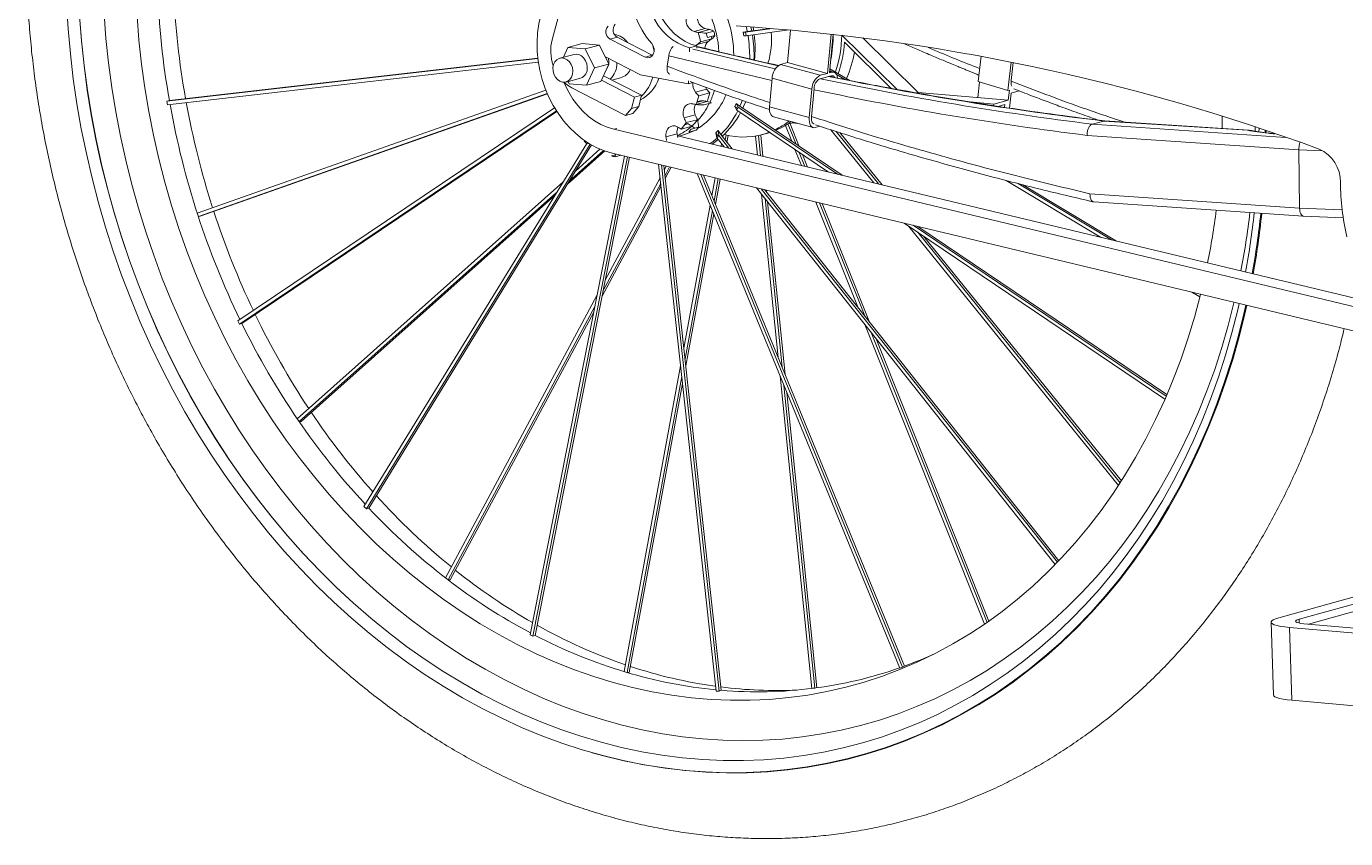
# Model space of a CAD drawing. Header units: millimetres. Extents: x -649 to 787, y -344 to 771.
# Drawn here: x -636 to -101, y -268 to 62 of the extents above; entities that cross this region are included whole.
import ezdxf

# ---------------------------------------------------------------- set-up
doc = ezdxf.new("R2010")
doc.units = ezdxf.units.MM

msp = doc.modelspace()

# ---------------------------------------------------------------- linework, layer by layer
at = {"color": 7, "linetype": 'Continuous', "lineweight": 15}
for p, q in [((-423.05, 56.65), (-420.63, 65.7)), ((-357.37, 60.07), (-360.41, 59.27)), ((-343.81, 59.92), (-345.45, 59.71)), ((-344.53, 59.71), (-333.75, 61.21)), ((-344.27, 58.23), (-327, 60.65)), ((-334.25, 61.25), (-343.81, 59.92)), ((-342.36, 61.85), (-342.02, 60.17)), ((-327.44, 47.34), (-326.21, 60.58)), ((-311.3, 42.98), (-309.81, 58.95)), ((-416.6, 53.54), (-410.77, 55.09)), ((-409.57, 52.93), (-403.74, 54.48)), ((-385.26, 49.6), (-399.5, 56.91)), ((-382.35, 50.37), (-396.58, 57.68)), ((-364.29, 54.17), (-367.2, 53.39)), ((-364.15, 54.73), (-364.63, 54.25)), ((-364.29, 54.17), (-364.32, 53.19)), ((-359.63, 55.92), (-364.15, 54.73)), ((-344.29, 58.35), (-345.19, 58.23)), ((-308.96, 58.86), (-310.42, 43.21)), ((-305.39, 58.45), (-283.09, 36.51)), ((-285.33, 36.91), (-304.35, 55.62)), ((-296.96, 57.44), (-274.41, 35.25)), ((-428.82, 49.02), (-579.41, 31.71)), ((-578.4, 31.96), (-428.83, 49.15)), ((-414.11, 50.68), (-419.94, 49.14)), ((-416.6, 53.54), (-418.44, 49.53)), ((-409.57, 52.93), (-416.6, 53.54)), ((-405.8, 45.24), (-409.57, 52.93)), ((-387.18, 42.36), (-401.37, 49.64)), ((-382.35, 50.37), (-385.26, 49.6)), ((-382.23, 50.32), (-382.35, 50.37)), ((-367.2, 53.39), (-367.26, 51.75)), ((-248.92, 49.93), (-250.08, 39.63)), ((-428.62, 47.54), (-579.15, 30.24)), ((-409.07, 38.15), (-405.8, 45.24)), ((-405.8, 45.24), (-399.97, 46.78)), ((-330.36, 46.57), (-327.44, 47.34)), ((-330.36, 46.57), (-314.21, 42.2)), ((-327.44, 47.34), (-311.3, 42.98)), ((-314.21, 42.2), (-311.3, 42.98)), ((-310.42, 43.21), (-309.55, 43.44)), ((-308.69, 43.45), (-310.36, 43.9)), ((-310.33, 44.17), (-309.49, 43.66)), ((-302.49, 40.22), (-310.26, 44.89)), ((-236.7, 47.56), (-238, 36.03)), ((-235.87, 47.39), (-236.7, 40.09)), ((-417.38, 39.47), (-411.55, 41.01)), ((-416.55, 39.69), (-416.1, 38.76)), ((-416.1, 38.76), (-409.07, 38.15)), ((-409.07, 38.15), (-403.24, 39.69)), ((-403.01, 40.2), (-389.6, 33.32)), ((-402.16, 42.03), (-386.68, 34.09)), ((-398.73, 40.27), (-395.23, 41.2)), ((-367.7, 38.75), (-387.18, 42.36)), ((-367.66, 39.95), (-367.7, 38.75)), ((-365.86, 39.23), (-367.7, 38.75)), ((-334.8, 29.42), (-333.72, 40.98)), ((-333.72, 40.98), (-317.57, 36.61)), ((-307.58, 42.52), (-304.37, 40.59)), ((-249.53, 39.47), (-250.25, 33.16)), ((-425.55, 36.16), (-567.09, -13.72)), ((-424.98, 34.77), (-566.63, -15.15)), ((-565.89, -14.96), (-424.95, 34.71)), ((-393.22, 25.92), (-415.04, 37.12)), ((-389.6, 33.32), (-390.81, 28.79)), ((-386.68, 34.09), (-389.6, 33.32)), ((-386.68, 34.09), (-387.89, 29.56)), ((-360.3, 36.57), (-364.82, 35.38)), ((-360.81, 37.34), (-360.3, 36.57)), ((-318.65, 25.05), (-317.57, 36.61)), ((-274.41, 35.25), (-275.09, 35.07)), ((-274.41, 35.25), (-237.88, 32.09)), ((-237.42, 36.18), (-237.88, 32.09)), ((-237.39, 28.92), (-236.71, 34.98)), ((-236.71, 34.98), (-233.4, 35.85)), ((-578.4, 31.96), (-579.41, 31.71)), ((-579.41, 31.71), (-579.15, 30.24)), ((-422, 28.97), (-550.6, -57.5)), ((-421.23, 27.72), (-549.95, -58.84)), ((-548.96, -58.53), (-421.06, 27.47)), ((-390.81, 28.79), (-393.22, 25.92)), ((-387.89, 29.56), (-390.81, 28.79)), ((-387.89, 29.56), (-390.31, 26.69)), ((-360.14, 31.57), (-364.65, 30.38)), ((-362.99, 31.83), (-364.26, 31.49)), ((-347.79, 28.74), (-348.84, 29.55)), ((-346.79, 29.64), (-348.28, 30.78)), ((-348.09, 28.08), (-310.86, 2.95)), ((-347.53, 29.31), (-307.16, 2.07)), ((-305.26, 1.61), (-346.79, 29.64)), ((-334.8, 29.42), (-318.65, 25.05)), ((-253.3, 31.38), (-243.71, 30.55)), ((-243.71, 30.55), (-243.79, 29.88)), ((-237.88, 32.09), (-243.71, 30.55)), ((-239.21, 30.32), (-241.93, 29.6)), ((-239.34, 29.22), (-239.21, 30.32)), ((-390.31, 26.69), (-393.22, 25.92)), ((-364.93, 26.12), (-369.45, 24.93)), ((-333.19, 25.37), (-317.04, 21)), ((-328.33, 21.85), (-325.78, 15.46)), ((-327.3, 22.5), (-324.02, 14.27)), ((-322.68, 13.37), (-326.36, 22.57)), ((-325.56, 22.88), (-326.34, 22.53)), ((-325.01, 23.15), (-325.56, 22.88)), ((-323.3, 22.69), (-325.56, 22.88)), ((-314.31, 21.5), (-316.18, 21.01)), ((-203.84, 22.39), (-199.08, 23.65)), ((-140.7, 19.89), (-199.07, 23.65)), ((-199.07, 23.65), (-198.69, 23.64)), ((-140.18, 19.93), (-198.69, 23.7)), ((-151.06, 20.63), (-151.01, 25.57)), ((-398, 20.31), (-87.39, -54.13)), ((-372.17, 17.64), (-89.83, -50.01)), ((-371.48, 17.48), (-370.46, 17.75)), ((-355.6, 17.47), (-356.58, 18.9)), ((-356.22, 16.87), (-353.23, 13.11)), ((-354.55, 18.12), (-355.68, 19.77)), ((-355.32, 17.74), (-351.27, 12.64)), ((-349.95, 12.32), (-354.55, 18.12)), ((-353.65, 17.77), (-353.77, 17.13)), ((-352.34, 17.93), (-352.73, 15.83)), ((-352.05, 14.97), (-351.54, 17.75)), ((-340.4, 17.56), (-339.61, 9.84)), ((-339.21, 17.78), (-338.38, 9.55)), ((-337.45, 9.33), (-338.33, 17.97)), ((-337.8, 18.12), (-336.05, 18.58)), ((-309.85, 20.08), (-292.43, -1.46)), ((-307.69, 19.4), (-290.44, -1.94)), ((-289.11, -2.26), (-306.25, 18.94)), ((-119.9, 11.92), (-205.87, 17.81)), ((-137.62, 21.11), (-137.65, 19.51)), ((-136.09, 19.26), (-136.08, 20.77)), ((-133.53, 18.92), (-133.52, 19.92)), ((-133.12, 18.86), (-133.12, 19.78)), ((-408.99, 14.59), (-499.39, -132.73)), ((-407.59, 14.27), (-498.43, -133.76)), ((-497.47, -133.4), (-407.04, 13.95)), ((-416.82, -1.99), (-401.68, 11.5)), ((-402.12, 11.66), (-416.08, -0.77)), ((-403.62, 12.25), (-413.46, 3.49)), ((-354.27, 14.41), (-354.45, 13.4)), ((-353.23, 13.11), (-353.23, 13.11)), ((-324.45, 12.12), (-321.83, 5.58)), ((-322.68, 10.93), (-320.41, 5.24)), ((-119.61, -11.69), (-119.9, 11.9)), ((-393.69, 9.42), (-431.96, -184.88)), ((-392.46, 9.13), (-430.8, -185.48)), ((-429.89, -185.1), (-391.66, 8.94)), ((-398.69, 10.62), (-78.42, -66.13)), ((-395.08, 9.75), (-397.49, 9.12)), ((-379.82, 6.1), (-356.43, -207.67)), ((-378.58, 5.8), (-355.22, -207.77)), ((-354.35, -207.38), (-377.65, 5.58)), ((-319.33, 4.98), (-321.35, 10.03)), ((-379.22, 0.61), (-401.49, -40.92)), ((-376.68, 5.34), (-377.46, 3.88)), ((-375.33, 5.02), (-377.2, 1.52)), ((-377.08, 0.35), (-374.66, 4.86)), ((-364.13, 2.34), (-281.92, -198.35)), ((-362.69, 1.99), (-280.8, -197.95)), ((-279.98, -197.55), (-361.61, 1.73)), ((-356.82, 0.58), (-358.16, -6.7)), ((-355.6, 0.29), (-357.28, -8.84)), ((-356.7, -10.25), (-354.79, 0.1)), ((-418.61, -1.1), (-526.49, -97.16)), ((-421.23, -5.35), (-525.67, -98.36)), ((-402.81, -47.64), (-378.83, -2.92)), ((-378.96, -1.75), (-402.37, -45.41)), ((-340.12, -3.42), (-218.8, -156.32)), ((-338.16, -3.89), (-217.92, -155.42)), ((-217.34, -154.81), (-336.84, -4.2)), ((-335.96, -5.31), (-336.06, -4.39)), ((-238.76, -0.44), (-200.37, -23.52)), ((-234.18, -1.62), (-196.02, -24.57)), ((-193.91, -25.07), (-231.97, -2.19)), ((-524.91, -98.23), (-421.97, -6.57)), ((-358.86, -10.52), (-369.55, -68.47)), ((-337.99, -6.09), (-331.27, -72.34)), ((-336.61, -7.84), (-329.67, -76.25)), ((-328.46, -79.19), (-335.57, -9.14)), ((-315.92, -9.22), (-298.74, -52.21)), ((-314.5, -9.56), (-296.15, -55.48)), ((-294.18, -57.96), (-313.42, -9.82)), ((-204.72, -5.86), (-119.61, -11.69)), ((-203.15, -9.19), (-117.98, -15.03)), ((-567.09, -13.72), (-566.86, -14.43)), ((-566.86, -14.43), (-566.63, -15.15)), ((-565.89, -14.96), (-566.63, -15.15)), ((-357.98, -12.66), (-369.07, -72.81)), ((-368.76, -75.66), (-357.41, -14.07)), ((-117.96, -15.03), (-101.85, -15.68)), ((-280.11, -17.8), (-174.25, -89.23)), ((-278.16, -19.11), (-193.14, -124.26)), ((-276.41, -18.68), (-173.7, -87.99)), ((-173.43, -87.35), (-274.51, -19.14)), ((-274.63, -21.5), (-192.43, -123.16)), ((-191.95, -122.42), (-272.27, -23.09)), ((-404.83, -47.15), (-466.3, -161.78)), ((-163.37, -45.77), (-160.08, -47.75)), ((-405.71, -51.65), (-465.22, -162.61)), ((-550.6, -57.5), (-549.95, -58.84)), ((-548.96, -58.53), (-549.95, -58.84)), ((-464.41, -162.52), (-406.15, -53.88)), ((-296.05, -58.96), (-247.48, -180.52)), ((-293.45, -62.23), (-246.47, -179.82)), ((-245.71, -179.29), (-291.49, -64.7)), ((-370.87, -75.67), (-393.76, -199.81)), ((-370.4, -80), (-392.55, -200.17)), ((-330.52, -79.71), (-317.63, -206.65)), ((-391.7, -200.1), (-370.09, -82.86)), ((-328.92, -83.62), (-316.44, -206.49)), ((-315.55, -206.37), (-327.71, -86.56)), ((-526.49, -97.16), (-526.08, -97.76)), ((-526.08, -97.76), (-525.67, -98.36)), ((-524.91, -98.23), (-525.67, -98.36)), ((-499.39, -132.73), (-498.43, -133.76)), ((-497.47, -133.4), (-498.43, -133.76)), ((-466.3, -161.78), (-465.76, -162.2)), ((-465.76, -162.2), (-465.22, -162.61)), ((-464.41, -162.52), (-465.22, -162.61)), ((-94.96, -168.71), (-128.1, -177.92)), ((-86.69, -169.37), (-119.83, -178.58)), ((-86.59, -172.33), (-116.01, -180.51)), ((-131.2, -179.72), (-130.2, -209.29)), ((-123.71, -181.89), (-95.35, -184.34)), ((-123.71, -181.89), (-122.7, -211.45)), ((-117.88, -180.35), (-89.52, -182.8)), ((-431.96, -184.88), (-430.8, -185.48)), ((-429.89, -185.1), (-430.8, -185.48)), ((-281.92, -198.35), (-280.8, -197.95)), ((-279.98, -197.55), (-280.8, -197.95)), ((-393.76, -199.81), (-393.16, -199.99)), ((-393.16, -199.99), (-392.55, -200.17)), ((-391.7, -200.1), (-392.55, -200.17)), ((-356.43, -207.67), (-355.22, -207.77)), ((-354.35, -207.38), (-355.22, -207.77)), ((-317.63, -206.65), (-317.04, -206.57)), ((-317.04, -206.57), (-316.44, -206.49)), ((-122.7, -211.45), (-94.35, -213.91)), ((-407.05, -232.63), (-406.79, -232.71))]:
    msp.add_line(p, q, dxfattribs=at)
at = {"color": 144, "linetype": 'Continuous', "lineweight": 0}
for p, q in [((-360.87, 61.13), (-365.39, 59.94)), ((-359.13, 60.8), (-363.64, 59.61)), ((-345.45, 59.71), (-344.53, 59.71)), ((-345.45, 59.71), (-345.19, 58.23)), ((-344.53, 59.71), (-344.27, 58.23)), ((-403.74, 54.48), (-410.77, 55.09)), ((-399.97, 46.78), (-403.74, 54.48)), ((-396.58, 57.68), (-399.5, 56.91)), ((-358.22, 56.96), (-362.73, 55.77)), ((-356.95, 58.31), (-359.99, 57.5)), ((-345.19, 58.23), (-344.27, 58.23)), ((-400.03, 47.81), (-400.2, 49.04)), ((-376.32, 45.87), (-375.71, 50.13)), ((-403.24, 39.69), (-399.97, 46.78)), ((-400.06, 46.96), (-400.03, 47.81)), ((-309.68, 41.99), (-314.35, 40.76)), ((-250.08, 39.63), (-238, 36.03)), ((-358.97, 35.02), (-363.48, 33.83)), ((-316.7, 36.85), (-317.78, 25.28)), ((-238, 36.03), (-237.42, 36.18)), ((-358.37, 30.98), (-361.41, 30.17)), ((-348.28, 30.78), (-348.84, 29.55)), ((-348.84, 29.55), (-348.09, 28.08)), ((-348.28, 30.78), (-347.53, 29.31)), ((-347.53, 29.31), (-348.09, 28.08)), ((-366.12, 21.51), (-370.63, 20.31)), ((-364.05, 24.18), (-368.56, 22.99)), ((-366.12, 21.51), (-365.26, 20.68)), ((-328.34, 21.86), (-328.33, 21.85)), ((-327.3, 22.5), (-328.33, 21.85)), ((-327.68, 22.27), (-327.68, 22.27)), ((-327.31, 22.5), (-327.3, 22.5)), ((-326.36, 22.57), (-326.67, 22.94)), ((-372.29, 18.46), (-376.81, 17.27)), ((-364.5, 19.96), (-367.54, 19.15)), ((-363.55, 21.18), (-366.59, 20.38)), ((-355.68, 19.77), (-356.58, 18.9)), ((-356.58, 18.9), (-356.22, 16.87)), ((-355.32, 17.74), (-356.22, 16.87)), ((-355.68, 19.77), (-355.32, 17.74)), ((-338.33, 17.97), (-338.33, 17.98)), ((-409.45, 15.44), (-409.97, 15.31)), ((-408, 14.52), (-408.65, 14.35)), ((-397.34, 9.96), (-398.95, 9.53)), ((-397.28, 10.28), (-397.49, 9.12))]:
    msp.add_line(p, q, dxfattribs=at)
at = {"color": 8, "linetype": 'Continuous', "lineweight": 15}
for p, q in [((-331.33, 46.07), (-364.3, 53.74)), ((-333.81, 40.05), (-375.71, 50.13)), ((-365.93, 52.76), (-332.44, 44.79)), ((-310.38, 43.66), (-309.55, 43.44)), ((-361.88, 31.89), (-364.35, 31.23)), ((-367.75, 22.49), (-369.23, 22.1)), ((-203.84, 22.39), (-125.31, 17.01)), ((-398, 20.31), (-396.76, 20.64)), ((-110.31, 11.51), (-119.9, 11.9)), ((-119.61, -11.71), (-102.28, -12.41)), ((-119.78, -180.09), (-119.83, -178.58))]:
    msp.add_line(p, q, dxfattribs=at)
at = {"color": 7, "linetype": 'Continuous', "lineweight": 15, "flags": 128}
for points in [[(-384.99, 83.22), (-385.14, 81.9), (-385.26, 79.01), (-385.07, 76.08), (-384.59, 73.17), (-383.83, 70.3), (-382.79, 67.54), (-381.49, 64.92), (-379.95, 62.47), (-378.19, 60.24), (-376.25, 58.26), (-374.14, 56.57), (-371.91, 55.18), (-369.59, 54.11), (-367.2, 53.39)], [(-382.2, 82.99), (-382.23, 82.67), (-382.34, 79.78), (-382.16, 76.85), (-381.68, 73.94), (-380.91, 71.08), (-379.87, 68.31), (-378.57, 65.69), (-377.03, 63.24), (-375.28, 61.01), (-373.33, 59.04), (-371.23, 57.34), (-369, 55.95), (-366.67, 54.89), (-364.29, 54.17)], [(-620.14, 71.28), (-619.51, 61.12), (-618.59, 50.95), (-617.39, 40.79), (-615.9, 30.65), (-614.14, 20.53), (-612.09, 10.45), (-609.77, 0.43), (-607.17, -9.53), (-604.3, -19.41), (-601.16, -29.2), (-597.76, -38.89), (-594.1, -48.48), (-590.19, -57.94), (-586.02, -67.26), (-581.6, -76.45), (-576.95, -85.47), (-572.06, -94.33), (-566.94, -103.02), (-561.59, -111.52), (-556.03, -119.82), (-550.26, -127.91), (-544.28, -135.79), (-538.1, -143.44), (-531.74, -150.86), (-525.19, -158.04), (-518.47, -164.96), (-511.58, -171.63), (-504.53, -178.03), (-497.34, -184.15), (-490, -189.99), (-482.53, -195.54), (-474.93, -200.8), (-467.22, -205.75), (-459.4, -210.39), (-451.48, -214.73), (-443.48, -218.74), (-435.4, -222.43), (-427.25, -225.8), (-419.04, -228.83), (-410.78, -231.53), (-402.48, -233.89), (-394.15, -235.9), (-385.8, -237.58), (-377.45, -238.91), (-369.09, -239.89), (-360.74, -240.53), (-352.4, -240.81), (-344.1, -240.75), (-335.84, -240.34), (-327.62, -239.58), (-319.47, -238.47), (-311.38, -237.02), (-303.37, -235.22), (-295.44, -233.08), (-287.62, -230.6), (-279.89, -227.78), (-272.28, -224.63), (-264.8, -221.15), (-257.45, -217.34), (-250.23, -213.21), (-243.17, -208.76), (-236.27, -204.01), (-229.53, -198.94), (-222.97, -193.58), (-216.58, -187.93), (-210.39, -181.98), (-204.39, -175.76), (-198.6, -169.27), (-193.01, -162.51), (-187.65, -155.49), (-182.5, -148.23), (-177.59, -140.72), (-172.91, -132.99), (-168.47, -125.03), (-164.28, -116.86), (-160.34, -108.49), (-156.65, -99.92), (-153.22, -91.17), (-150.06, -82.25), (-147.17, -73.17), (-144.54, -63.93), (-142.19, -54.56), (-141.39, -51.04)], [(-425.1, 73.6), (-425.26, 73.25), (-426.6, 70.01), (-427.67, 66.6), (-428.45, 63.05), (-428.95, 59.38), (-429.16, 55.63), (-429.07, 51.84), (-428.69, 48.03), (-428.02, 44.25), (-427.06, 40.51), (-425.83, 36.87), (-424.33, 33.34), (-422.58, 29.96), (-420.6, 26.77), (-418.4, 23.78), (-416, 21.02), (-413.42, 18.53), (-410.68, 16.32), (-407.82, 14.4), (-404.85, 12.81), (-401.8, 11.54), (-398.69, 10.62)], [(-614.86, 66.3), (-614.09, 56.24), (-613.04, 46.18), (-611.7, 36.12), (-610.08, 26.1), (-608.19, 16.1), (-606.02, 6.16), (-603.57, -3.73), (-600.85, -13.55), (-597.86, -23.28), (-594.61, -32.92), (-591.1, -42.46), (-587.33, -51.88), (-583.31, -61.17), (-579.05, -70.32), (-574.54, -79.32), (-569.79, -88.16), (-564.81, -96.83), (-559.61, -105.31), (-554.19, -113.61), (-548.55, -121.7), (-542.71, -129.58), (-536.67, -137.24), (-530.44, -144.67), (-524.02, -151.87), (-517.43, -158.81), (-510.67, -165.5), (-503.75, -171.93), (-496.67, -178.08), (-489.46, -183.96), (-482.1, -189.55), (-474.62, -194.85), (-467.02, -199.85), (-459.32, -204.54), (-451.51, -208.93), (-443.62, -213), (-435.64, -216.75), (-427.59, -220.17), (-419.48, -223.27), (-411.32, -226.03), (-403.11, -228.46), (-394.88, -230.55), (-386.62, -232.3), (-378.34, -233.71), (-370.07, -234.77), (-361.8, -235.48), (-353.55, -235.85), (-345.32, -235.87), (-337.13, -235.54), (-328.99, -234.87), (-320.9, -233.85), (-312.88, -232.49), (-304.93, -230.78), (-297.07, -228.73), (-289.3, -226.34), (-281.63, -223.61), (-274.08, -220.56), (-266.65, -217.17), (-259.35, -213.46), (-252.18, -209.43), (-245.17, -205.08), (-238.31, -200.42), (-231.61, -195.45), (-225.08, -190.19), (-218.74, -184.63), (-212.58, -178.79), (-206.62, -172.67), (-200.86, -166.28), (-195.3, -159.62), (-189.97, -152.7), (-184.85, -145.54), (-179.96, -138.13), (-175.3, -130.5), (-170.89, -122.64), (-166.72, -114.58), (-162.79, -106.3), (-159.12, -97.84), (-155.71, -89.19), (-152.56, -80.37), (-149.68, -71.39), (-147.07, -62.26), (-144.73, -52.98), (-144.12, -50.38)], [(-614.81, 66.38), (-614.04, 56.31), (-612.99, 46.24), (-611.65, 36.17), (-610.03, 26.14), (-608.14, 16.13), (-605.96, 6.18), (-603.51, -3.72), (-600.79, -13.54), (-597.8, -23.29), (-594.55, -32.93), (-591.04, -42.48), (-587.26, -51.9), (-583.24, -61.2), (-578.97, -70.36), (-574.45, -79.37), (-569.7, -88.21), (-564.72, -96.89), (-559.51, -105.38), (-554.09, -113.69), (-548.45, -121.79), (-542.6, -129.67), (-536.56, -137.34), (-530.32, -144.78), (-523.9, -151.98), (-517.3, -158.93), (-510.54, -165.62), (-505.31, -170.51)], [(-604.9, 67.06), (-604.14, 57.13), (-603.09, 47.2), (-601.77, 37.27), (-600.16, 27.38), (-598.27, 17.52), (-596.11, 7.71), (-593.67, -2.05), (-590.96, -11.73), (-587.98, -21.33), (-584.75, -30.83), (-581.25, -40.23), (-577.49, -49.5), (-573.49, -58.65), (-569.24, -67.66), (-564.75, -76.52), (-560.02, -85.21), (-555.06, -93.73), (-549.88, -102.07), (-544.49, -110.21), (-538.88, -118.15), (-533.07, -125.88), (-527.06, -133.39), (-520.86, -140.66), (-514.48, -147.69), (-507.93, -154.48), (-501.2, -161), (-494.33, -167.26), (-487.3, -173.25), (-480.13, -178.96), (-472.83, -184.38), (-465.41, -189.51), (-457.87, -194.33), (-450.22, -198.85), (-442.48, -203.06), (-434.66, -206.96), (-426.76, -210.53), (-418.79, -213.77), (-410.76, -216.69), (-402.68, -219.27), (-394.57, -221.52), (-386.43, -223.43), (-378.27, -224.99), (-370.1, -226.22), (-361.94, -227.1), (-353.78, -227.63), (-345.65, -227.81), (-337.55, -227.65), (-329.49, -227.15), (-321.48, -226.29), (-313.54, -225.09), (-305.66, -223.55), (-297.87, -221.67), (-290.16, -219.45), (-282.55, -216.89), (-275.05, -214), (-267.67, -210.78), (-260.42, -207.23), (-253.3, -203.36), (-246.33, -199.17), (-239.51, -194.67), (-232.84, -189.87), (-226.35, -184.76), (-220.04, -179.36), (-213.91, -173.68), (-207.97, -167.71), (-202.23, -161.47), (-196.7, -154.96), (-191.38, -148.2), (-186.28, -141.18), (-181.4, -133.93), (-176.76, -126.44), (-172.36, -118.73), (-168.19, -110.8), (-164.28, -102.67), (-160.62, -94.35), (-157.21, -85.84), (-154.07, -77.16), (-151.19, -68.31), (-148.58, -59.32), (-146.24, -50.18), (-146.17, -49.89)], [(-591.5, 66.14), (-590.74, 56.46), (-589.69, 46.78), (-588.36, 37.1), (-586.75, 27.46), (-584.86, 17.85), (-582.69, 8.3), (-580.25, -1.2), (-577.53, -10.62), (-574.54, -19.95), (-571.29, -29.18), (-567.78, -38.29), (-564.02, -47.29), (-560, -56.15), (-555.73, -64.86), (-551.23, -73.41), (-546.49, -81.79), (-541.53, -90), (-536.34, -98.01), (-530.94, -105.82), (-525.33, -113.41), (-519.52, -120.79), (-513.52, -127.93), (-507.33, -134.83), (-500.96, -141.49), (-494.43, -147.88), (-487.74, -154.01), (-480.89, -159.86), (-473.9, -165.43), (-466.78, -170.71), (-459.54, -175.7), (-452.18, -180.38), (-444.71, -184.75), (-437.15, -188.81), (-429.5, -192.55), (-421.78, -195.96), (-413.99, -199.04), (-406.15, -201.79), (-398.27, -204.2), (-390.34, -206.27), (-382.4, -208), (-374.44, -209.38), (-366.47, -210.42), (-358.51, -211.11), (-350.57, -211.45), (-342.66, -211.44), (-334.78, -211.08), (-326.96, -210.37), (-319.19, -209.31), (-311.48, -207.9), (-303.86, -206.15), (-296.33, -204.06), (-288.89, -201.63), (-281.56, -198.86), (-274.35, -195.75), (-267.27, -192.32), (-260.32, -188.56), (-253.51, -184.49), (-246.86, -180.1), (-240.38, -175.4), (-234.06, -170.39), (-227.92, -165.09), (-221.98, -159.5), (-216.22, -153.63), (-210.67, -147.49), (-205.33, -141.08), (-200.2, -134.41), (-195.3, -127.49), (-190.63, -120.33), (-186.19, -112.94), (-182, -105.33), (-178.05, -97.51), (-174.36, -89.49), (-170.92, -81.27), (-167.74, -72.88), (-164.83, -64.32), (-162.19, -55.6), (-159.83, -46.73), (-159.8, -46.63)], [(-344.24, 61.98), (-344.18, 61.7), (-343.81, 59.92)], [(-341.48, 61.79), (-341.45, 61.62), (-341.21, 60.28)], [(-382.61, 55.07), (-381.99, 54.09), (-381.66, 52.96), (-381.66, 51.81), (-381.97, 50.76), (-382.57, 49.93), (-383.38, 49.44), (-384.32, 49.32), (-385.26, 49.6)], [(-381.65, 51.88), (-382.05, 53.75), (-382.29, 54.64)], [(-358.23, 56.95), (-358.33, 57.44), (-358.43, 57.92)], [(-414.6, 43.95), (-414.8, 45.3), (-415.28, 46.56), (-416.02, 47.67), (-416.94, 48.52), (-418, 49.06), (-419.11, 49.24), (-420.18, 49.06), (-421.14, 48.53), (-421.92, 47.69), (-422.45, 46.59), (-422.71, 45.32), (-422.66, 43.98), (-422.32, 42.66), (-421.71, 41.47), (-420.87, 40.48), (-419.86, 39.78), (-418.77, 39.41), (-417.67, 39.41), (-416.65, 39.77), (-415.77, 40.46), (-415.11, 41.44), (-414.71, 42.64), (-414.6, 43.95)], [(-408.77, 45.5), (-408.97, 46.84), (-409.45, 48.11), (-410.18, 49.21), (-411.11, 50.06), (-412.17, 50.6), (-413.28, 50.79), (-414.11, 50.68)], [(-309.55, 43.44), (-308.99, 43.5), (-308.46, 43.37), (-308, 43.05), (-307.62, 42.57), (-307.32, 41.94), (-307.13, 41.18), (-307.12, 41.13)], [(-418.22, 39.39), (-417.73, 38.24), (-416.26, 35.29), (-414.56, 32.52), (-412.65, 29.95), (-410.54, 27.61), (-408.26, 25.54), (-405.84, 23.76), (-403.3, 22.28), (-400.68, 21.13), (-398, 20.31)], [(-415.04, 37.12), (-416.82, 38.22), (-418.22, 39.39)], [(-366.4, 30.69), (-367.29, 30.68), (-368.12, 30.39), (-368.83, 29.83), (-369.39, 29.06), (-369.74, 28.12), (-369.87, 27.07), (-369.77, 25.98), (-369.45, 24.93)], [(-361.88, 31.89), (-362.77, 31.87), (-362.99, 31.83)], [(-345.83, 32.01), (-346.16, 31.17), (-346.8, 29.64)], [(-344.45, 31.53), (-345.33, 29.49), (-345.62, 28.85)], [(-333.19, 25.37), (-333.41, 25.45), (-333.88, 25.76), (-334.26, 26.24), (-334.56, 26.87), (-334.75, 27.64), (-334.83, 28.5), (-334.8, 29.42)], [(-372.26, 21.3), (-373.14, 21.64), (-374.03, 21.7), (-374.88, 21.48), (-375.64, 21), (-376.24, 20.28), (-376.65, 19.38), (-376.84, 18.35), (-376.81, 17.27)], [(-367.75, 22.49), (-368.62, 22.83), (-368.69, 22.85)], [(-328.3, 21.76), (-328.56, 21.67), (-328.77, 21.6)], [(-325.99, 23.42), (-326.09, 23.35), (-327.31, 22.5)], [(-316.18, 21.01), (-316.74, 20.95), (-317.27, 21.08), (-317.73, 21.39), (-318.11, 21.87), (-318.41, 22.5), (-318.6, 23.27), (-318.68, 24.13), (-318.65, 25.05)], [(-365.4, 19.72), (-368.05, 18.52), (-370.46, 17.75)], [(-355.6, 16.09), (-355.75, 15.96), (-358.11, 14.28)], [(-334.63, 19), (-334.98, 18.89), (-336.05, 18.58)], [(-406.79, -232.71), (-402.22, -233.96), (-393.89, -235.98), (-385.53, -237.66), (-377.17, -238.99), (-368.8, -239.97), (-360.45, -240.61), (-352.11, -240.89), (-343.81, -240.83), (-335.54, -240.42), (-327.32, -239.66), (-319.16, -238.55), (-311.07, -237.09), (-303.05, -235.3), (-295.12, -233.15), (-287.29, -230.67), (-279.57, -227.85), (-271.95, -224.7), (-264.46, -221.21), (-257.11, -217.4), (-249.89, -213.27), (-242.83, -208.83), (-235.92, -204.07), (-229.18, -199), (-222.61, -193.64), (-216.22, -187.98), (-210.03, -182.03), (-204.02, -175.81), (-198.23, -169.31), (-192.64, -162.55), (-187.27, -155.53), (-182.13, -148.26), (-177.21, -140.75), (-172.53, -133.01), (-168.09, -125.05), (-163.89, -116.88), (-159.95, -108.5), (-156.26, -99.93), (-152.83, -91.17), (-149.67, -82.25), (-146.77, -73.16), (-144.14, -63.92), (-141.79, -54.54), (-141.01, -51.13)], [(-128.1, -177.92), (-129.36, -178.33), (-130.31, -178.75), (-130.93, -179.17), (-131.19, -179.6), (-131.1, -180.02), (-130.66, -180.42), (-129.88, -180.79), (-128.77, -181.13), (-127.35, -181.43), (-125.65, -181.68), (-123.71, -181.89)], [(-119.83, -178.58), (-120.57, -178.83), (-121.03, -179.09), (-121.21, -179.35), (-121.09, -179.6), (-120.67, -179.84), (-119.98, -180.04), (-119.04, -180.21), (-117.88, -180.35)], [(-130.2, -209.29), (-130.1, -209.58), (-129.66, -209.98), (-128.87, -210.35), (-127.76, -210.7), (-126.34, -211), (-124.65, -211.25), (-122.7, -211.45)]]:
    msp.add_lwpolyline(points, dxfattribs=at)
at = {"color": 144, "linetype": 'Continuous', "lineweight": 0, "flags": 128}
for points in [[(-401, 44.55), (-400.53, 45.3), (-400.16, 46.38)], [(-317.78, 25.28), (-317.8, 24.64), (-317.74, 24.03), (-317.61, 23.5), (-317.4, 23.06), (-317.13, 22.72), (-316.81, 22.5), (-316.63, 22.44)]]:
    msp.add_lwpolyline(points, dxfattribs=at)
at = {"color": 7, "linetype": 'Continuous', "lineweight": 15}
for centre, radius, start, end in [((-251.88, 89.12), 331.49, 181.9718, 189.9299), ((-243.11, 91.37), 333.9, 182.5337, 190.1164), ((-401.6, 48.79), 46.4, 3.6912, 39.7532), ((-395.98, 50.28), 46.67, 0.0633, 36.2334), ((-353.9, 79.46), 37.67, 199.9131, 220.3604), ((-363.84, 64.44), 4.77, 150.941, 251.0013), ((-359.32, 65.64), 4.77, 150.941, 251.0013), ((-409.87, 46.63), 54.2, 12.444, 14.3578), ((-402.34, -779.38), 843.35, 69.83627, 86.32465), ((-367.55, 56.93), 33.61, 343.0219, 4.6543), ((-405.72, 52.25), 17.88, 165.7418, 199.6589), ((-398.83, 50.98), 7.85, 35.626, 81.936), ((-350.45, 37.52), 21.99, 123.9981, 128.5285), ((-357.04, 52.97), 3.93, 131.2879, 177.5465), ((-345.93, 38.72), 21.99, 123.9981, 128.5285), ((-398.77, 49.37), 55.96, 359.4673, 9.3318), ((-396.92, 49.84), 55.86, 358.5805, 9.0049), ((-384.14, 53.11), 43.52, 353.7977, 7.3731), ((-360.08, 58.62), 51.15, 348.7328, 0.3076), ((-354.22, 59.3), 48.78, 341.175, 359.0629), ((-353.65, 58.9), 49.41, 341.0774, 356.1987), ((-346.41, 59.45), 46.75, 336.5367, 350.3958), ((-413, 45.01), 4.26, 289.8998, 6.4961), ((-405.22, 46.88), 8.46, 312.6561, 2.7313), ((-397.05, 47.42), 6.49, 286.3318, 332.8333), ((-327.35, 40.95), 6.37, 118.1788, 179.7418), ((-394.27, 45.89), 15.42, 297.317, 341.3582), ((-398.77, 46.12), 17.26, 313.9643, 344.2144), ((-360.74, 38.61), 5.2, 173.238, 218.4063), ((-311.2, 36.59), 6.37, 118.1788, 179.7418), ((-337.98, 57.02), 34.48, 218.8824, 222.239), ((-379.54, 45.25), 29.22, 301.8626, 338.0838), ((-333.46, 58.22), 34.48, 218.8824, 222.239), ((-391.39, 46.94), 35.97, 333.9908, 342.339), ((-245.27, 90.19), 338.18, 190.19, 198.0207), ((-237.01, 92.37), 340.08, 190.3771, 197.787), ((-369.57, 8.32), 22.59, 77.4817, 81.9315), ((-360.57, 28.12), 4.8, 151.5254, 204.5688), ((-387.21, 44.77), 31.27, 318.1473, 333.3281), ((-365.05, 9.52), 22.59, 77.4817, 81.9315), ((-381.14, 44.35), 37.34, 315.3911, 333.6805), ((-378.53, 44.18), 36.28, 312.517, 331.8701), ((-333.36, 40.3), 39.23, 203.068, 206.1481), ((-381.31, -1.85), 27.86, 56.9973, 60.8663), ((-390.26, 42.37), 31.89, 319.1686, 325.2745), ((-328.84, 41.49), 39.23, 203.068, 206.1481), ((-345.95, 47.78), 30.78, 295.7452, 308.3873), ((-343.79, 47.5), 29.94, 292.5915, 301.0865), ((-367.71, 19.17), 4.64, 155.3854, 188.8146), ((-383.08, 40.72), 25.46, 295.1113, 310.6487), ((-385.83, -3.04), 27.86, 56.9973, 60.8663), ((-391.02, 41.49), 34.16, 320.9199, 323.5233), ((-377.31, 40.7), 32.06, 305.0651, 311.4935), ((-345.5, 47.49), 30.35, 255.2037, 290.6874), ((-117.53, -0.97), 14.5, 358.7298, 66.0386), ((-249.41, 88.74), 333.8, 198.0038, 205.8738), ((-241.02, 90.97), 335.83, 198.0364, 205.4356), ((-447.85, 24.58), 296.73, 348.6274, 352.8024), ((-453.97, 22.86), 316.3, 349.059, 353.3922), ((-462.36, 21.23), 326.2, 349.6044, 353.8608), ((-465.46, 20.44), 331.87, 349.8102, 354.0721), ((-465.19, 20.49), 332, 349.7896, 354.0611), ((-262.87, 82.05), 318.77, 206.1682, 214.3367), ((-253.6, 84.82), 321.83, 205.7263, 213.5422), ((-272.15, 72.3), 299.45, 213.8647, 221.6843), ((-281.53, 69.2), 296.11, 214.3209, 222.7748), ((-291.63, 54.59), 273.12, 222.065, 230.8926), ((-302.19, 49.82), 267.78, 223.1752, 232.3509), ((-309.43, 32.52), 244.76, 231.3433, 240.2227), ((-319.58, 27.22), 239.26, 232.3418, 242.0279), ((-322.75, 8.74), 217.5, 240.7351, 251.089), ((-332.12, 3.27), 212.23, 242.5693, 253.2849), ((-339.41, -34.67), 173.39, 290.0448, 294.5069), ((-329.66, -11.57), 196.05, 251.6866, 262.088), ((-338.15, -16.66), 191.41, 253.2978, 264.502), ((-338.94, -35.93), 172.05, 277.3145, 289.3416), ((-331.72, -26.15), 181.32, 262.7837, 272.5584), ((-339.49, -30.69), 177.31, 265.1929, 277.2753)]:
    msp.add_arc(centre, radius, start, end, dxfattribs=at)
at = {"color": 144, "linetype": 'Continuous', "lineweight": 0}
for centre, radius, start, end in [((-397.88, 59.83), 3.33, 136.4726, 241.046), ((-394.97, 60.6), 3.33, 136.4726, 241.046), ((-360.27, 82.04), 22.69, 256.9553, 261.3926), ((-412.38, 45.97), 50.58, 11.1563, 15.6455), ((-355.75, 83.24), 22.69, 256.9553, 261.3926), ((-412.91, 45.83), 54.2, 12.444, 14.3578), ((-312.24, 36.83), 4.46, 118.1788, 179.7418), ((-309.38, 40.85), 1.18, 27.4015, 104.7128), ((-232.32, 39.42), 4.43, 171.2532, 201.4303), ((-401.74, 44.83), 39.79, 338.6967, 343.9652), ((-397.23, 46.03), 39.79, 338.6967, 343.9652), ((-394.78, 41.18), 31.89, 319.1686, 325.2745), ((-344.15, 48.12), 30.65, 301.0549, 302.1905), ((-344.25, 48.28), 30.85, 302.1905, 303.3213), ((-337.33, 22.75), 39.85, 187.9085, 190.0415), ((-332.82, 23.94), 39.85, 187.9085, 190.0415), ((-394.06, 40.69), 34.16, 320.9199, 323.5233), ((-385.87, 47.05), 39.85, 232.7987, 235.1478), ((-389.4, 40.07), 32, 252.6229, 255.3422), ((-1.47, -0.25), 101.56, 180.588, 193.1393)]:
    msp.add_arc(centre, radius, start, end, dxfattribs=at)
at = {"color": 8, "linetype": 'Continuous', "lineweight": 15}
for centre, radius, start, end in [((-39.13, 1347.45), 1335.26, 258.11448, 262.91414), ((-37.15, 1379.6), 1365.59, 258.44132, 263.18969), ((-40.83, 1345.71), 1338.12, 258.10027, 262.91506)]:
    msp.add_arc(centre, radius, start, end, dxfattribs=at)
at = {"color": 7, "linetype": 'Continuous', "lineweight": 15}
for points, knots in [([(-620.53, 199.92), (-621.2, 197.77), (-622.81, 192.57), (-625.09, 184.17), (-627.39, 174.75), (-629.42, 165.22), (-631.21, 155.59), (-632.73, 145.86), (-633.99, 136.06), (-635, 126.18), (-635.74, 116.23), (-636.23, 106.23), (-636.45, 96.19), (-636.4, 86.11), (-636.1, 76), (-635.53, 65.88), (-634.71, 55.75), (-633.62, 45.63), (-632.28, 35.52), (-630.67, 25.43), (-628.81, 15.37), (-626.7, 5.36), (-624.34, -4.61), (-621.72, -14.51), (-618.86, -24.34), (-615.75, -34.1), (-612.4, -43.76), (-608.81, -53.33), (-604.99, -62.79), (-600.93, -72.13), (-596.65, -81.35), (-592.14, -90.44), (-587.42, -99.38), (-582.47, -108.17), (-577.32, -116.8), (-571.96, -125.27), (-566.4, -133.56), (-560.64, -141.66), (-554.69, -149.57), (-548.56, -157.28), (-542.24, -164.79), (-535.76, -172.07), (-529.1, -179.14), (-522.29, -185.98), (-515.32, -192.58), (-508.2, -198.94), (-500.94, -205.05), (-493.55, -210.91), (-486.03, -216.5), (-478.39, -221.83), (-470.64, -226.88), (-462.79, -231.66), (-454.84, -236.16), (-446.8, -240.37), (-438.68, -244.29), (-430.49, -247.91), (-422.23, -251.24), (-413.92, -254.27), (-405.57, -256.99), (-397.17, -259.4), (-388.74, -261.51), (-380.29, -263.31), (-371.83, -264.79), (-363.36, -265.96), (-354.9, -266.82), (-346.44, -267.37), (-338.01, -267.6), (-329.6, -267.51), (-321.23, -267.12), (-312.91, -266.41), (-304.63, -265.39), (-296.41, -264.05), (-288.26, -262.41), (-280.19, -260.46), (-272.19, -258.21), (-264.29, -255.65), (-256.48, -252.8), (-248.77, -249.64), (-241.17, -246.19), (-233.69, -242.45), (-226.34, -238.42), (-219.12, -234.1), (-212.03, -229.5), (-205.09, -224.63), (-198.31, -219.48), (-191.68, -214.07), (-185.21, -208.39), (-178.92, -202.45), (-172.8, -196.26), (-166.86, -189.82), (-161.12, -183.15), (-155.57, -176.24), (-150.21, -169.1), (-145.07, -161.74), (-140.13, -154.16), (-135.42, -146.38), (-130.92, -138.4), (-126.65, -130.23), (-122.6, -121.88), (-118.79, -113.35), (-115.22, -104.65), (-111.89, -95.8), (-108.8, -86.8), (-105.96, -77.65), (-103.5, -68.93), (-102.11, -63.2), (-101.48, -60.6)], [0, 0, 0, 0, 0.006852, 0.016559, 0.026268, 0.035979, 0.045692, 0.055407, 0.065124, 0.074842, 0.08456, 0.09428, 0.104, 0.113721, 0.123442, 0.133163, 0.142885, 0.152607, 0.162329, 0.172051, 0.181773, 0.191495, 0.201218, 0.210941, 0.220664, 0.230387, 0.240111, 0.249834, 0.259558, 0.269282, 0.279007, 0.288732, 0.298457, 0.308182, 0.317907, 0.327632, 0.337357, 0.347082, 0.356806, 0.36653, 0.376253, 0.385975, 0.395696, 0.405415, 0.415131, 0.424846, 0.434557, 0.444265, 0.45397, 0.46367, 0.473365, 0.483054, 0.492738, 0.502415, 0.512085, 0.521747, 0.531401, 0.541047, 0.550683, 0.56031, 0.569927, 0.579535, 0.589133, 0.598721, 0.608299, 0.617868, 0.627428, 0.636981, 0.646525, 0.656063, 0.665594, 0.675121, 0.684644, 0.694165, 0.703684, 0.713202, 0.722721, 0.732242, 0.741765, 0.751293, 0.760825, 0.770364, 0.779909, 0.789462, 0.799023, 0.808592, 0.818171, 0.827759, 0.837356, 0.846963, 0.856579, 0.866205, 0.875839, 0.885482, 0.895133, 0.904792, 0.914458, 0.924131, 0.93381, 0.943494, 0.953184, 0.962879, 0.972577, 0.98228, 0.991985, 1, 1, 1, 1]), ([(-331.06, 46.18), (-337.11, 47.53), (-348.2, 50), (-359.27, 52.71), (-364.29, 53.94)], [0, 0, 0, 0, 0.545698, 1, 1, 1, 1]), ([(-280.34, 55.13), (-278.66, 54.4), (-274.98, 52.79), (-269.65, 50.51), (-264.87, 48.5), (-261.18, 46.96), (-258.5, 45.85), (-256.45, 45), (-254.95, 44.39), (-253.64, 43.86), (-252.23, 43.28), (-250.91, 42.75), (-250.05, 42.4), (-249.78, 42.29)], [0, 0, 0, 0, 0.165797, 0.36157, 0.524486, 0.635147, 0.722986, 0.788, 0.835888, 0.87023, 0.916079, 0.973536, 1, 1, 1, 1]), ([(-367.04, 39.66), (-361.14, 37.48), (-350.42, 33.52), (-339.63, 29.91), (-334.78, 28.28)], [0, 0, 0, 0, 0.5497132, 1, 1, 1, 1]), ([(-198.63, 23.7), (-201.8, 24.08), (-211.7, 25.28), (-228.33, 27.52), (-248.52, 30.54), (-268.7, 33.86), (-288.86, 37.52), (-302.77, 40.17), (-309.95, 41.69), (-310.43, 41.79)], [0, 0, 0, 0, 0.084932, 0.26538, 0.445826, 0.626269, 0.806708, 0.987142, 1, 1, 1, 1]), ([(-235.67, 36.73), (-233.26, 35.79), (-228.74, 34.02), (-222.07, 31.52), (-215.43, 29.05), (-208.54, 26.55), (-203.8, 24.87), (-201.45, 24.04)], [0, 0, 0, 0, 0.212021, 0.396739, 0.585439, 0.794107, 1, 1, 1, 1]), ([(-316.08, 22.06), (-309.73, 20.02), (-295.1, 15.31), (-272.4, 8.61), (-248.29, 1.94), (-225.39, -3.97), (-210.5, -7.47), (-203.39, -9.14)], [0, 0, 0, 0, 0.169943, 0.39175, 0.605616, 0.811544, 1, 1, 1, 1]), ([(-203.85, 22.38), (-203.98, 22.34), (-204.12, 22.27), (-204.38, 22.09), (-204.51, 21.97), (-204.76, 21.7), (-204.88, 21.54), (-205.1, 21.19), (-205.21, 20.99), (-205.39, 20.56), (-205.48, 20.34), (-205.62, 19.86), (-205.69, 19.61), (-205.78, 19.11), (-205.82, 18.85), (-205.85, 18.46), (-205.86, 18.33), (-205.87, 18.07), (-205.87, 17.93), (-205.87, 17.81)], [0, 0, 0, 0, 0.125, 0.125, 0.25, 0.25, 0.375, 0.375, 0.5, 0.5, 0.625, 0.625, 0.75, 0.75, 0.875, 0.875, 0.9375, 0.9375, 1, 1, 1, 1]), ([(-140.7, 19.89), (-140.66, 19.9), (-140.36, 19.96), (-140.07, 19.89), (-139.82, 19.84)], [0, 0, 0, 0, 0.133872, 1, 1, 1, 1]), ([(-129.87, 18.53), (-131, 18.64), (-133.51, 18.89), (-136.86, 19.34), (-138.87, 19.71), (-139.81, 19.89)], [0, 0, 0, 0, 0.303213, 0.673262, 1, 1, 1, 1]), ([(-119.9, 11.92), (-119.9, 12.36), (-119.88, 13.26), (-119.67, 14.36), (-119.45, 14.86), (-119.37, 15.03)], [0, 0, 0, 0, 0.40192, 0.803826, 1, 1, 1, 1]), ([(-203.14, -9.12), (-203.27, -9.13), (-203.54, -9.14), (-203.88, -8.87), (-204.19, -8.48), (-204.42, -7.93), (-204.65, -7.1), (-204.69, -6.35), (-204.72, -5.86)], [0, 0, 0, 0, 0.128803, 0.276514, 0.427312, 0.577896, 0.725418, 1, 1, 1, 1]), ([(-117.96, -15.02), (-117.98, -15.02), (-118.21, -15.05), (-118.63, -14.78), (-119.14, -14.08), (-119.5, -13.01), (-119.57, -12.14), (-119.61, -11.71)], [0, 0, 0, 0, 0.025665, 0.269748, 0.513324, 0.756658, 1, 1, 1, 1])]:
    msp.add_open_spline(points, degree=3, knots=knots, dxfattribs=at)
at = {"color": 144, "linetype": 'Continuous', "lineweight": 0}
for points in [[(-363.64, 59.61), (-362.59, 59.52), (-361.51, 59.4), (-360.41, 59.27)], [(-359.13, 60.8), (-359.14, 60.8), (-359.14, 60.8), (-359.15, 60.8)], [(-362.73, 55.77), (-362.73, 55.76), (-362.74, 55.76), (-362.75, 55.75)], [(-358.22, 56.96), (-357.67, 57.4), (-357.25, 57.86), (-356.95, 58.31)], [(-363.51, 33.84), (-363.5, 33.84), (-363.49, 33.83), (-363.48, 33.83)], [(-358.97, 35.02), (-358.98, 35.03), (-358.98, 35.03), (-358.99, 35.04)], [(-364.65, 30.38), (-364.66, 30.38), (-364.67, 30.38), (-364.68, 30.38)], [(-361.41, 30.17), (-362.52, 30.17), (-363.6, 30.23), (-364.65, 30.38)], [(-360.16, 31.57), (-360.15, 31.57), (-360.15, 31.57), (-360.14, 31.57)], [(-360.14, 31.57), (-359.45, 31.33), (-358.86, 31.13), (-358.37, 30.98)], [(-368.57, 23.01), (-368.57, 23), (-368.56, 22.99), (-368.56, 22.99)], [(-363.55, 21.18), (-363.59, 22.18), (-363.75, 23.18), (-364.05, 24.18)], [(-370.63, 20.31), (-370.64, 20.32), (-370.65, 20.32), (-370.65, 20.32)]]:
    msp.add_open_spline(points, degree=3, dxfattribs=at)
at = {"color": 7, "linetype": 'Continuous', "lineweight": 15}
for points in [[(-357.37, 60.07), (-357.85, 60.37), (-358.44, 60.62), (-359.13, 60.8)], [(-358.23, 56.95), (-358.23, 56.95), (-358.22, 56.96), (-358.22, 56.96)], [(-366.13, 21.52), (-366.13, 21.52), (-366.12, 21.51), (-366.12, 21.51)], [(-364.05, 24.18), (-364.05, 24.19), (-364.05, 24.2), (-364.05, 24.21)], [(-203.85, 22.38), (-203.84, 22.39), (-203.84, 22.39), (-203.84, 22.39)], [(-199.07, 23.65), (-199.08, 23.65), (-199.08, 23.65), (-199.08, 23.65)], [(-119.9, 11.9), (-119.9, 11.91), (-119.9, 11.91), (-119.9, 11.92)], [(-119.61, -11.69), (-119.61, -11.7), (-119.61, -11.7), (-119.61, -11.71)]]:
    msp.add_open_spline(points, degree=3, dxfattribs=at)
at = {"color": 144, "linetype": 'Continuous', "lineweight": 0}
for points, knots in [([(-375.71, 50.13), (-375.62, 50.57), (-375.45, 51.44), (-374.88, 52.66), (-374.32, 53.53), (-373.95, 53.81), (-373.85, 53.89)], [0, 0, 0, 0, 0.29523, 0.590431, 0.886357, 1, 1, 1, 1]), ([(-375.3, 42.67), (-375.4, 42.71), (-375.68, 42.83), (-376.02, 43.26), (-376.27, 43.89), (-376.41, 44.74), (-376.36, 45.44), (-376.32, 45.87)], [0, 0, 0, 0, 0.130695, 0.350116, 0.544569, 0.718848, 1, 1, 1, 1])]:
    msp.add_open_spline(points, degree=3, knots=knots, dxfattribs=at)
at = {"color": 8, "linetype": 'Continuous', "lineweight": 15}
for points, knots in [([(-249.48, 44.96), (-256.03, 47.52), (-263, 50.25), (-269.91, 53.29), (-270.32, 53.47)], [0, 0, 0, 0, 0.941118, 1, 1, 1, 1]), ([(-376.32, 45.87), (-364.99, 41.67), (-351.14, 36.52), (-337.19, 31.95), (-334.64, 31.12)], [0, 0, 0, 0, 0.817671, 1, 1, 1, 1]), ([(-190.7, 23.18), (-196.68, 25.19), (-212.06, 30.36), (-227.35, 36.23), (-236.69, 39.83)], [0, 0, 0, 0, 0.3888897, 1, 1, 1, 1]), ([(-317.75, 25.54), (-314.53, 24.46), (-299.93, 19.6), (-273.78, 11.89), (-239.32, 2.38), (-216.26, -3.11), (-204.72, -5.86)], [0, 0, 0, 0, 0.086111, 0.390583, 0.695153, 1, 1, 1, 1]), ([(-129.62, 18.44), (-130.55, 18.52), (-133.13, 18.75), (-136.9, 19.23), (-139.43, 19.67), (-140.7, 19.89)], [0, 0, 0, 0, 0.2212773, 0.6103672, 1, 1, 1, 1])]:
    msp.add_open_spline(points, degree=3, knots=knots, dxfattribs=at)

doc.saveas('drawing.dxf')
